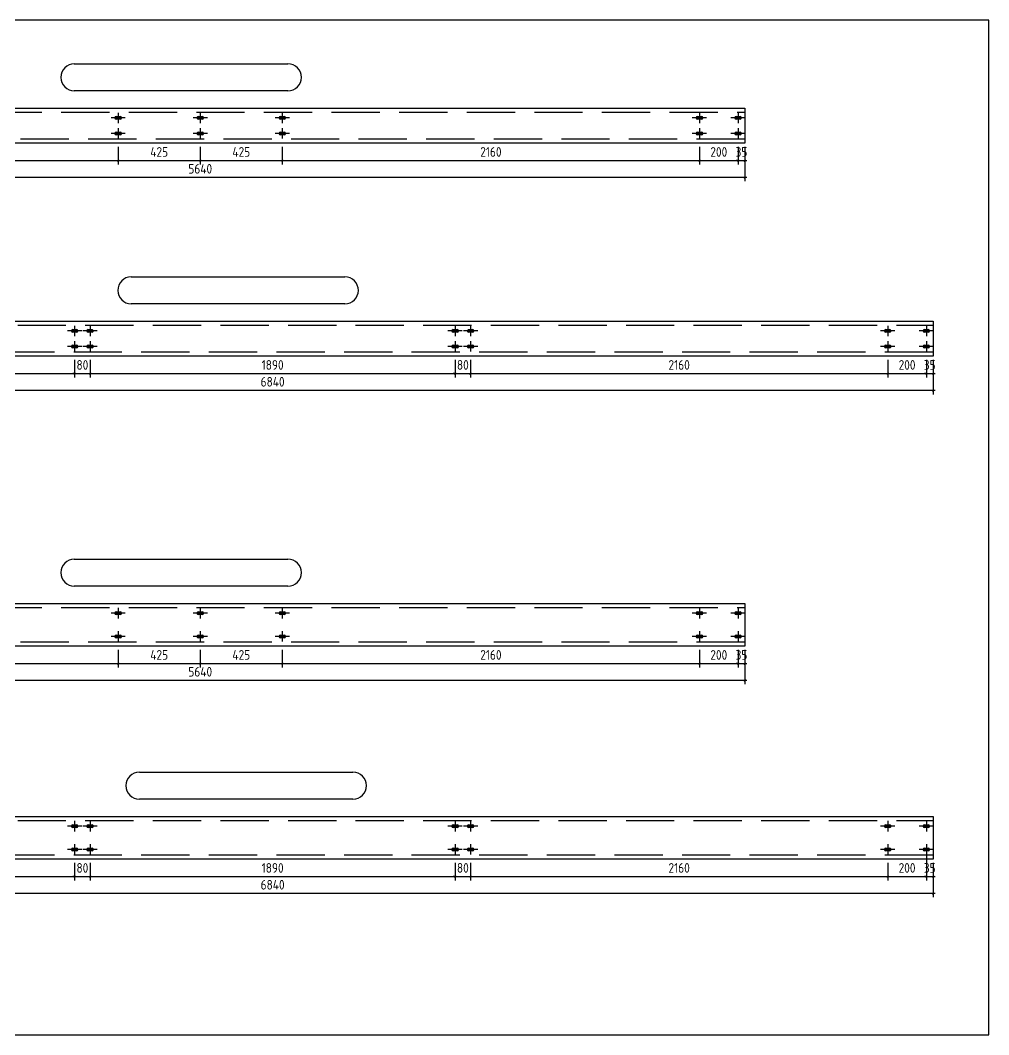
# Model space of a CAD drawing. Extents: x 102162 to 621267, y -39398 to 328893.
# Drawn here: x 430634 to 435648, y 91350 to 96600 of the extents above; entities that cross this region are included whole.
import ezdxf

# ---------------------------------------------------------------- set-up
doc = ezdxf.new("R2010")
doc.units = 0
doc.header["$LTSCALE"] = 1000
doc.header["$MEASUREMENT"] = 0
doc.linetypes.add('DASH', pattern=[0.35, 0.25, -0.1])
doc.styles.get("Standard").update_dxf_attribs({"font": 'gbenor.shx', "bigfont": 'gbcbig.shx'})
doc.dimstyles.get("Standard").update_dxf_attribs({"dimscale": 100, "dimtxt": 3.5, "dimasz": 1, "dimexe": 2.5, "dimexo": 3, "dimgap": 1.5, "dimtad": 1, "dimdec": 0, "dimzin": 0, "dimdsep": 46, "dimtxsty": 'Standard', "dimblk": 'ARCHTICK', "dimcen": 0.09, "dimadec": 0, "dimazin": 0, "dimtfac": 1, "dimtdec": 0, "dimtix": 1, "dimtmove": 2, "dimatfit": 3, "dimfxl": 1, "dimtolj": 1, "dimtzin": 0, "dimarcsym": 0})

# ---------------------------------------------------------------- blocks, each defined once
blk = doc.blocks.new('_ArchTick')
at = {"color": 0, "linetype": 'ByBlock', "const_width": 0.4}
blk.add_lwpolyline([(-0.5, -0.5), (0.5, 0.5)], dxfattribs=at)
blk = doc.blocks.new('*D9317')
at = {"color": 0, "lineweight": -2}
for p, q in [((428980.6, 95944.3), (428980.6, 95853.4)), ((431140.6, 95944.3), (431140.6, 95853.4)), ((428970.6, 95873.4), (431150.6, 95873.4))]:
    blk.add_line(p, q, dxfattribs=at)
at = {"layer": 'Defpoints', "color": 0}
for p in [(428980.6, 95964.3), (431140.6, 95964.3), (431140.6, 95873.4)]:
    blk.add_point(p, dxfattribs=at)
at = {"color": 0, "lineweight": -2, "xscale": 10, "yscale": 10, "zscale": 10, "rotation": 180}
blk.add_blockref('_ArchTick', (428980.6, 95873.4), dxfattribs=at)
at = {"color": 0, "lineweight": -2, "xscale": 10, "yscale": 10, "zscale": 10}
blk.add_blockref('_ArchTick', (431140.6, 95873.4), dxfattribs=at)
at = {"color": 0, "insert": (430060.6, 95918.4), "char_height": 50, "attachment_point": 5}
blk.add_mtext('\\A1;2160', dxfattribs=at)
blk = doc.blocks.new('*D9450')
at = {"color": 0, "lineweight": -2}
for p, q in [((434350.6, 95944.3), (434350.6, 95853.4)), ((434385.6, 95944.3), (434385.6, 95853.4)), ((434350.6, 95873.4), (434340.6, 95873.4)), ((434350.6, 95873.4), (434385.6, 95873.4)), ((434385.6, 95873.4), (434395.6, 95873.4))]:
    blk.add_line(p, q, dxfattribs=at)
at = {"layer": 'Defpoints', "color": 0}
for p in [(434350.6, 95964.3), (434385.6, 95964.3), (434385.6, 95873.4)]:
    blk.add_point(p, dxfattribs=at)
at = {"color": 0, "lineweight": -2, "xscale": 10, "yscale": 10, "zscale": 10}
blk.add_blockref('_ArchTick', (434350.6, 95873.4), dxfattribs=at)
at = {"color": 0, "lineweight": -2, "xscale": 10, "yscale": 10, "zscale": 10, "rotation": 180}
blk.add_blockref('_ArchTick', (434385.6, 95873.4), dxfattribs=at)
at = {"color": 0, "insert": (434368.1, 95918.4), "char_height": 50, "attachment_point": 5}
blk.add_mtext('\\A1;35', dxfattribs=at)
blk = doc.blocks.new('*D9452')
at = {"color": 0, "lineweight": -2}
for p, q in [((428745.6, 95944.3), (428745.6, 95766.3)), ((434385.6, 95944.3), (434385.6, 95766.3)), ((434395.6, 95786.3), (428735.6, 95786.3))]:
    blk.add_line(p, q, dxfattribs=at)
at = {"layer": 'Defpoints', "color": 0}
for p in [(428745.6, 95964.3), (434385.6, 95964.3), (428745.6, 95786.3)]:
    blk.add_point(p, dxfattribs=at)
at = {"color": 0, "lineweight": -2, "xscale": 10, "yscale": 10, "zscale": 10, "rotation": 180}
blk.add_blockref('_ArchTick', (428745.6, 95786.3), dxfattribs=at)
at = {"color": 0, "lineweight": -2, "xscale": 10, "yscale": 10, "zscale": 10}
blk.add_blockref('_ArchTick', (434385.6, 95786.3), dxfattribs=at)
at = {"color": 0, "insert": (431565.6, 95831.3), "char_height": 50, "attachment_point": 5}
blk.add_mtext('\\A1;5640', dxfattribs=at)
blk = doc.blocks.new('*D9455')
at = {"color": 0, "lineweight": -2}
for p, q in [((435325.4, 94841.9), (435325.4, 94751)), ((435360.4, 94841.9), (435360.4, 94751)), ((435325.4, 94771), (435315.4, 94771)), ((435325.4, 94771), (435360.4, 94771)), ((435360.4, 94771), (435370.4, 94771))]:
    blk.add_line(p, q, dxfattribs=at)
at = {"layer": 'Defpoints', "color": 0}
for p in [(435325.4, 94861.9), (435360.4, 94861.9), (435360.4, 94771)]:
    blk.add_point(p, dxfattribs=at)
at = {"color": 0, "lineweight": -2, "xscale": 10, "yscale": 10, "zscale": 10}
blk.add_blockref('_ArchTick', (435325.4, 94771), dxfattribs=at)
at = {"color": 0, "lineweight": -2, "xscale": 10, "yscale": 10, "zscale": 10, "rotation": 180}
blk.add_blockref('_ArchTick', (435360.4, 94771), dxfattribs=at)
at = {"color": 0, "insert": (435342.9, 94816), "char_height": 50, "attachment_point": 5}
blk.add_mtext('\\A1;35', dxfattribs=at)
blk = doc.blocks.new('*D9457')
at = {"color": 0, "lineweight": -2}
for p, q in [((428520.4, 94841.9), (428520.4, 94663.9)), ((435360.4, 94841.9), (435360.4, 94663.9)), ((435370.4, 94683.9), (428510.4, 94683.9))]:
    blk.add_line(p, q, dxfattribs=at)
at = {"layer": 'Defpoints', "color": 0}
for p in [(428520.4, 94861.9), (435360.4, 94861.9), (428520.4, 94683.9)]:
    blk.add_point(p, dxfattribs=at)
at = {"color": 0, "lineweight": -2, "xscale": 10, "yscale": 10, "zscale": 10, "rotation": 180}
blk.add_blockref('_ArchTick', (428520.4, 94683.9), dxfattribs=at)
at = {"color": 0, "lineweight": -2, "xscale": 10, "yscale": 10, "zscale": 10}
blk.add_blockref('_ArchTick', (435360.4, 94683.9), dxfattribs=at)
at = {"color": 0, "insert": (431940.4, 94728.9), "char_height": 50, "attachment_point": 5}
blk.add_mtext('\\A1;6840', dxfattribs=at)
blk = doc.blocks.new('*D9460')
at = {"color": 0, "lineweight": -2}
for p, q in [((434350.6, 93341.2), (434350.6, 93250.3)), ((434385.6, 93341.2), (434385.6, 93250.3)), ((434350.6, 93270.3), (434340.6, 93270.3)), ((434350.6, 93270.3), (434385.6, 93270.3)), ((434385.6, 93270.3), (434395.6, 93270.3))]:
    blk.add_line(p, q, dxfattribs=at)
at = {"layer": 'Defpoints', "color": 0}
for p in [(434350.6, 93361.2), (434385.6, 93361.2), (434385.6, 93270.3)]:
    blk.add_point(p, dxfattribs=at)
at = {"color": 0, "lineweight": -2, "xscale": 10, "yscale": 10, "zscale": 10}
blk.add_blockref('_ArchTick', (434350.6, 93270.3), dxfattribs=at)
at = {"color": 0, "lineweight": -2, "xscale": 10, "yscale": 10, "zscale": 10, "rotation": 180}
blk.add_blockref('_ArchTick', (434385.6, 93270.3), dxfattribs=at)
at = {"color": 0, "insert": (434368.1, 93315.3), "char_height": 50, "attachment_point": 5}
blk.add_mtext('\\A1;35', dxfattribs=at)
blk = doc.blocks.new('*D9462')
at = {"color": 0, "lineweight": -2}
for p, q in [((428745.6, 93341.2), (428745.6, 93163.2)), ((434385.6, 93341.2), (434385.6, 93163.2)), ((434395.6, 93183.2), (428735.6, 93183.2))]:
    blk.add_line(p, q, dxfattribs=at)
at = {"layer": 'Defpoints', "color": 0}
for p in [(428745.6, 93361.2), (434385.6, 93361.2), (428745.6, 93183.2)]:
    blk.add_point(p, dxfattribs=at)
at = {"color": 0, "lineweight": -2, "xscale": 10, "yscale": 10, "zscale": 10, "rotation": 180}
blk.add_blockref('_ArchTick', (428745.6, 93183.2), dxfattribs=at)
at = {"color": 0, "lineweight": -2, "xscale": 10, "yscale": 10, "zscale": 10}
blk.add_blockref('_ArchTick', (434385.6, 93183.2), dxfattribs=at)
at = {"color": 0, "insert": (431565.6, 93228.2), "char_height": 50, "attachment_point": 5}
blk.add_mtext('\\A1;5640', dxfattribs=at)
blk = doc.blocks.new('*D9465')
at = {"color": 0, "lineweight": -2}
for p, q in [((435325.4, 92278.8), (435325.4, 92147.9)), ((435360.4, 92238.8), (435360.4, 92147.9)), ((435325.4, 92167.9), (435315.4, 92167.9)), ((435325.4, 92167.9), (435360.4, 92167.9)), ((435360.4, 92167.9), (435370.4, 92167.9))]:
    blk.add_line(p, q, dxfattribs=at)
at = {"layer": 'Defpoints', "color": 0}
for p in [(435325.4, 92298.8), (435360.4, 92258.8), (435360.4, 92167.9)]:
    blk.add_point(p, dxfattribs=at)
at = {"color": 0, "lineweight": -2, "xscale": 10, "yscale": 10, "zscale": 10}
blk.add_blockref('_ArchTick', (435325.4, 92167.9), dxfattribs=at)
at = {"color": 0, "lineweight": -2, "xscale": 10, "yscale": 10, "zscale": 10, "rotation": 180}
blk.add_blockref('_ArchTick', (435360.4, 92167.9), dxfattribs=at)
at = {"color": 0, "insert": (435342.9, 92212.9), "char_height": 50, "attachment_point": 5}
blk.add_mtext('\\A1;35', dxfattribs=at)
blk = doc.blocks.new('*D9467')
at = {"color": 0, "lineweight": -2}
for p, q in [((428520.4, 92238.8), (428520.4, 92060.8)), ((435360.4, 92238.8), (435360.4, 92060.8)), ((435370.4, 92080.8), (428510.4, 92080.8))]:
    blk.add_line(p, q, dxfattribs=at)
at = {"layer": 'Defpoints', "color": 0}
for p in [(428520.4, 92258.8), (435360.4, 92258.8), (428520.4, 92080.8)]:
    blk.add_point(p, dxfattribs=at)
at = {"color": 0, "lineweight": -2, "xscale": 10, "yscale": 10, "zscale": 10, "rotation": 180}
blk.add_blockref('_ArchTick', (428520.4, 92080.8), dxfattribs=at)
at = {"color": 0, "lineweight": -2, "xscale": 10, "yscale": 10, "zscale": 10}
blk.add_blockref('_ArchTick', (435360.4, 92080.8), dxfattribs=at)
at = {"color": 0, "insert": (431940.4, 92125.8), "char_height": 50, "attachment_point": 5}
blk.add_mtext('\\A1;6840', dxfattribs=at)
blk = doc.blocks.new('*D9283')
at = {"color": 0, "lineweight": -2}
for p, q in [((431140.6, 95944.3), (431140.6, 95853.4)), ((431565.6, 95944.3), (431565.6, 95853.4)), ((431130.6, 95873.4), (431575.6, 95873.4))]:
    blk.add_line(p, q, dxfattribs=at)
at = {"layer": 'Defpoints', "color": 0}
for p in [(431140.6, 95964.3), (431565.6, 95964.3), (431565.6, 95873.4)]:
    blk.add_point(p, dxfattribs=at)
at = {"color": 0, "lineweight": -2, "xscale": 10, "yscale": 10, "zscale": 10, "rotation": 180}
blk.add_blockref('_ArchTick', (431140.6, 95873.4), dxfattribs=at)
at = {"color": 0, "lineweight": -2, "xscale": 10, "yscale": 10, "zscale": 10}
blk.add_blockref('_ArchTick', (431565.6, 95873.4), dxfattribs=at)
at = {"color": 0, "insert": (431353.1, 95918.4), "char_height": 50, "attachment_point": 5}
blk.add_mtext('\\A1;425', dxfattribs=at)
blk = doc.blocks.new('*D9284')
at = {"color": 0, "lineweight": -2}
for p, q in [((431565.6, 95944.3), (431565.6, 95853.4)), ((431990.6, 95944.3), (431990.6, 95853.4)), ((431555.6, 95873.4), (432000.6, 95873.4))]:
    blk.add_line(p, q, dxfattribs=at)
at = {"layer": 'Defpoints', "color": 0}
for p in [(431565.6, 95964.3), (431990.6, 95964.3), (431990.6, 95873.4)]:
    blk.add_point(p, dxfattribs=at)
at = {"color": 0, "lineweight": -2, "xscale": 10, "yscale": 10, "zscale": 10, "rotation": 180}
blk.add_blockref('_ArchTick', (431565.6, 95873.4), dxfattribs=at)
at = {"color": 0, "lineweight": -2, "xscale": 10, "yscale": 10, "zscale": 10}
blk.add_blockref('_ArchTick', (431990.6, 95873.4), dxfattribs=at)
at = {"color": 0, "insert": (431778.1, 95918.4), "char_height": 50, "attachment_point": 5}
blk.add_mtext('\\A1;425', dxfattribs=at)
blk = doc.blocks.new('*D9285')
at = {"color": 0, "lineweight": -2}
for p, q in [((431990.6, 95944.3), (431990.6, 95853.4)), ((434150.6, 95944.3), (434150.6, 95853.4)), ((431980.6, 95873.4), (434160.6, 95873.4))]:
    blk.add_line(p, q, dxfattribs=at)
at = {"layer": 'Defpoints', "color": 0}
for p in [(431990.6, 95964.3), (434150.6, 95964.3), (434150.6, 95873.4)]:
    blk.add_point(p, dxfattribs=at)
at = {"color": 0, "lineweight": -2, "xscale": 10, "yscale": 10, "zscale": 10, "rotation": 180}
blk.add_blockref('_ArchTick', (431990.6, 95873.4), dxfattribs=at)
at = {"color": 0, "lineweight": -2, "xscale": 10, "yscale": 10, "zscale": 10}
blk.add_blockref('_ArchTick', (434150.6, 95873.4), dxfattribs=at)
at = {"color": 0, "insert": (433070.6, 95918.4), "char_height": 50, "attachment_point": 5}
blk.add_mtext('\\A1;2160', dxfattribs=at)
blk = doc.blocks.new('*D9286')
at = {"color": 0, "lineweight": -2}
for p, q in [((434150.6, 95944.3), (434150.6, 95853.4)), ((434350.6, 95944.3), (434350.6, 95853.4)), ((434140.6, 95873.4), (434360.6, 95873.4))]:
    blk.add_line(p, q, dxfattribs=at)
at = {"layer": 'Defpoints', "color": 0}
for p in [(434150.6, 95964.3), (434350.6, 95964.3), (434350.6, 95873.4)]:
    blk.add_point(p, dxfattribs=at)
at = {"color": 0, "lineweight": -2, "xscale": 10, "yscale": 10, "zscale": 10, "rotation": 180}
blk.add_blockref('_ArchTick', (434150.6, 95873.4), dxfattribs=at)
at = {"color": 0, "lineweight": -2, "xscale": 10, "yscale": 10, "zscale": 10}
blk.add_blockref('_ArchTick', (434350.6, 95873.4), dxfattribs=at)
at = {"color": 0, "insert": (434250.6, 95918.4), "char_height": 50, "attachment_point": 5}
blk.add_mtext('\\A1;200', dxfattribs=at)
blk = doc.blocks.new('*D9287')
at = {"color": 0, "lineweight": -2}
for p, q in [((428755.4, 94841.9), (428755.4, 94751)), ((430915.4, 94841.9), (430915.4, 94751)), ((428745.4, 94771), (430925.4, 94771))]:
    blk.add_line(p, q, dxfattribs=at)
at = {"layer": 'Defpoints', "color": 0}
for p in [(428755.4, 94861.9), (430915.4, 94861.9), (430915.4, 94771)]:
    blk.add_point(p, dxfattribs=at)
at = {"color": 0, "lineweight": -2, "xscale": 10, "yscale": 10, "zscale": 10, "rotation": 180}
blk.add_blockref('_ArchTick', (428755.4, 94771), dxfattribs=at)
at = {"color": 0, "lineweight": -2, "xscale": 10, "yscale": 10, "zscale": 10}
blk.add_blockref('_ArchTick', (430915.4, 94771), dxfattribs=at)
at = {"color": 0, "insert": (429835.4, 94816), "char_height": 50, "attachment_point": 5}
blk.add_mtext('\\A1;2160', dxfattribs=at)
blk = doc.blocks.new('*D9288')
at = {"color": 0, "lineweight": -2}
for p, q in [((430915.4, 94841.9), (430915.4, 94751)), ((430995.4, 94841.9), (430995.4, 94751)), ((430915.4, 94771), (430905.4, 94771)), ((430915.4, 94771), (430995.4, 94771)), ((430995.4, 94771), (431005.4, 94771))]:
    blk.add_line(p, q, dxfattribs=at)
at = {"layer": 'Defpoints', "color": 0}
for p in [(430915.4, 94861.9), (430995.4, 94861.9), (430995.4, 94771)]:
    blk.add_point(p, dxfattribs=at)
at = {"color": 0, "lineweight": -2, "xscale": 10, "yscale": 10, "zscale": 10}
blk.add_blockref('_ArchTick', (430915.4, 94771), dxfattribs=at)
at = {"color": 0, "lineweight": -2, "xscale": 10, "yscale": 10, "zscale": 10, "rotation": 180}
blk.add_blockref('_ArchTick', (430995.4, 94771), dxfattribs=at)
at = {"color": 0, "insert": (430955.4, 94816), "char_height": 50, "attachment_point": 5}
blk.add_mtext('\\A1;80', dxfattribs=at)
blk = doc.blocks.new('*D9289')
at = {"color": 0, "lineweight": -2}
for p, q in [((430995.4, 94841.9), (430995.4, 94751)), ((432885.4, 94841.9), (432885.4, 94751)), ((430985.4, 94771), (432895.4, 94771))]:
    blk.add_line(p, q, dxfattribs=at)
at = {"layer": 'Defpoints', "color": 0}
for p in [(430995.4, 94861.9), (432885.4, 94861.9), (432885.4, 94771)]:
    blk.add_point(p, dxfattribs=at)
at = {"color": 0, "lineweight": -2, "xscale": 10, "yscale": 10, "zscale": 10, "rotation": 180}
blk.add_blockref('_ArchTick', (430995.4, 94771), dxfattribs=at)
at = {"color": 0, "lineweight": -2, "xscale": 10, "yscale": 10, "zscale": 10}
blk.add_blockref('_ArchTick', (432885.4, 94771), dxfattribs=at)
at = {"color": 0, "insert": (431940.4, 94816), "char_height": 50, "attachment_point": 5}
blk.add_mtext('\\A1;1890', dxfattribs=at)
blk = doc.blocks.new('*D9290')
at = {"color": 0, "lineweight": -2}
for p, q in [((432885.4, 94841.9), (432885.4, 94751)), ((432965.4, 94841.9), (432965.4, 94751)), ((432885.4, 94771), (432875.4, 94771)), ((432885.4, 94771), (432965.4, 94771)), ((432965.4, 94771), (432975.4, 94771))]:
    blk.add_line(p, q, dxfattribs=at)
at = {"layer": 'Defpoints', "color": 0}
for p in [(432885.4, 94861.9), (432965.4, 94861.9), (432965.4, 94771)]:
    blk.add_point(p, dxfattribs=at)
at = {"color": 0, "lineweight": -2, "xscale": 10, "yscale": 10, "zscale": 10}
blk.add_blockref('_ArchTick', (432885.4, 94771), dxfattribs=at)
at = {"color": 0, "lineweight": -2, "xscale": 10, "yscale": 10, "zscale": 10, "rotation": 180}
blk.add_blockref('_ArchTick', (432965.4, 94771), dxfattribs=at)
at = {"color": 0, "insert": (432925.4, 94816), "char_height": 50, "attachment_point": 5}
blk.add_mtext('\\A1;80', dxfattribs=at)
blk = doc.blocks.new('*D9291')
at = {"color": 0, "lineweight": -2}
for p, q in [((432965.4, 94841.9), (432965.4, 94751)), ((435125.4, 94841.9), (435125.4, 94751)), ((432955.4, 94771), (435135.4, 94771))]:
    blk.add_line(p, q, dxfattribs=at)
at = {"layer": 'Defpoints', "color": 0}
for p in [(432965.4, 94861.9), (435125.4, 94861.9), (435125.4, 94771)]:
    blk.add_point(p, dxfattribs=at)
at = {"color": 0, "lineweight": -2, "xscale": 10, "yscale": 10, "zscale": 10, "rotation": 180}
blk.add_blockref('_ArchTick', (432965.4, 94771), dxfattribs=at)
at = {"color": 0, "lineweight": -2, "xscale": 10, "yscale": 10, "zscale": 10}
blk.add_blockref('_ArchTick', (435125.4, 94771), dxfattribs=at)
at = {"color": 0, "insert": (434045.4, 94816), "char_height": 50, "attachment_point": 5}
blk.add_mtext('\\A1;2160', dxfattribs=at)
blk = doc.blocks.new('*D9292')
at = {"color": 0, "lineweight": -2}
for p, q in [((435125.4, 94841.9), (435125.4, 94751)), ((435325.4, 94841.9), (435325.4, 94751)), ((435115.4, 94771), (435335.4, 94771))]:
    blk.add_line(p, q, dxfattribs=at)
at = {"layer": 'Defpoints', "color": 0}
for p in [(435125.4, 94861.9), (435325.4, 94861.9), (435325.4, 94771)]:
    blk.add_point(p, dxfattribs=at)
at = {"color": 0, "lineweight": -2, "xscale": 10, "yscale": 10, "zscale": 10, "rotation": 180}
blk.add_blockref('_ArchTick', (435125.4, 94771), dxfattribs=at)
at = {"color": 0, "lineweight": -2, "xscale": 10, "yscale": 10, "zscale": 10}
blk.add_blockref('_ArchTick', (435325.4, 94771), dxfattribs=at)
at = {"color": 0, "insert": (435225.4, 94816), "char_height": 50, "attachment_point": 5}
blk.add_mtext('\\A1;200', dxfattribs=at)
blk = doc.blocks.new('*D9293')
at = {"color": 0, "lineweight": -2}
for p, q in [((428980.6, 93341.2), (428980.6, 93250.3)), ((431140.6, 93341.2), (431140.6, 93250.3)), ((428970.6, 93270.3), (431150.6, 93270.3))]:
    blk.add_line(p, q, dxfattribs=at)
at = {"layer": 'Defpoints', "color": 0}
for p in [(428980.6, 93361.2), (431140.6, 93361.2), (431140.6, 93270.3)]:
    blk.add_point(p, dxfattribs=at)
at = {"color": 0, "lineweight": -2, "xscale": 10, "yscale": 10, "zscale": 10, "rotation": 180}
blk.add_blockref('_ArchTick', (428980.6, 93270.3), dxfattribs=at)
at = {"color": 0, "lineweight": -2, "xscale": 10, "yscale": 10, "zscale": 10}
blk.add_blockref('_ArchTick', (431140.6, 93270.3), dxfattribs=at)
at = {"color": 0, "insert": (430060.6, 93315.3), "char_height": 50, "attachment_point": 5}
blk.add_mtext('\\A1;2160', dxfattribs=at)
blk = doc.blocks.new('*D9294')
at = {"color": 0, "lineweight": -2}
for p, q in [((431140.6, 93341.2), (431140.6, 93250.3)), ((431565.6, 93341.2), (431565.6, 93250.3)), ((431130.6, 93270.3), (431575.6, 93270.3))]:
    blk.add_line(p, q, dxfattribs=at)
at = {"layer": 'Defpoints', "color": 0}
for p in [(431140.6, 93361.2), (431565.6, 93361.2), (431565.6, 93270.3)]:
    blk.add_point(p, dxfattribs=at)
at = {"color": 0, "lineweight": -2, "xscale": 10, "yscale": 10, "zscale": 10, "rotation": 180}
blk.add_blockref('_ArchTick', (431140.6, 93270.3), dxfattribs=at)
at = {"color": 0, "lineweight": -2, "xscale": 10, "yscale": 10, "zscale": 10}
blk.add_blockref('_ArchTick', (431565.6, 93270.3), dxfattribs=at)
at = {"color": 0, "insert": (431353.1, 93315.3), "char_height": 50, "attachment_point": 5}
blk.add_mtext('\\A1;425', dxfattribs=at)
blk = doc.blocks.new('*D9295')
at = {"color": 0, "lineweight": -2}
for p, q in [((431565.6, 93341.2), (431565.6, 93250.3)), ((431990.6, 93341.2), (431990.6, 93250.3)), ((431555.6, 93270.3), (432000.6, 93270.3))]:
    blk.add_line(p, q, dxfattribs=at)
at = {"layer": 'Defpoints', "color": 0}
for p in [(431565.6, 93361.2), (431990.6, 93361.2), (431990.6, 93270.3)]:
    blk.add_point(p, dxfattribs=at)
at = {"color": 0, "lineweight": -2, "xscale": 10, "yscale": 10, "zscale": 10, "rotation": 180}
blk.add_blockref('_ArchTick', (431565.6, 93270.3), dxfattribs=at)
at = {"color": 0, "lineweight": -2, "xscale": 10, "yscale": 10, "zscale": 10}
blk.add_blockref('_ArchTick', (431990.6, 93270.3), dxfattribs=at)
at = {"color": 0, "insert": (431778.1, 93315.3), "char_height": 50, "attachment_point": 5}
blk.add_mtext('\\A1;425', dxfattribs=at)
blk = doc.blocks.new('*D9296')
at = {"color": 0, "lineweight": -2}
for p, q in [((431990.6, 93341.2), (431990.6, 93250.3)), ((434150.6, 93341.2), (434150.6, 93250.3)), ((431980.6, 93270.3), (434160.6, 93270.3))]:
    blk.add_line(p, q, dxfattribs=at)
at = {"layer": 'Defpoints', "color": 0}
for p in [(431990.6, 93361.2), (434150.6, 93361.2), (434150.6, 93270.3)]:
    blk.add_point(p, dxfattribs=at)
at = {"color": 0, "lineweight": -2, "xscale": 10, "yscale": 10, "zscale": 10, "rotation": 180}
blk.add_blockref('_ArchTick', (431990.6, 93270.3), dxfattribs=at)
at = {"color": 0, "lineweight": -2, "xscale": 10, "yscale": 10, "zscale": 10}
blk.add_blockref('_ArchTick', (434150.6, 93270.3), dxfattribs=at)
at = {"color": 0, "insert": (433070.6, 93315.3), "char_height": 50, "attachment_point": 5}
blk.add_mtext('\\A1;2160', dxfattribs=at)
blk = doc.blocks.new('*D9297')
at = {"color": 0, "lineweight": -2}
for p, q in [((434150.6, 93341.2), (434150.6, 93250.3)), ((434350.6, 93341.2), (434350.6, 93250.3)), ((434140.6, 93270.3), (434360.6, 93270.3))]:
    blk.add_line(p, q, dxfattribs=at)
at = {"layer": 'Defpoints', "color": 0}
for p in [(434150.6, 93361.2), (434350.6, 93361.2), (434350.6, 93270.3)]:
    blk.add_point(p, dxfattribs=at)
at = {"color": 0, "lineweight": -2, "xscale": 10, "yscale": 10, "zscale": 10, "rotation": 180}
blk.add_blockref('_ArchTick', (434150.6, 93270.3), dxfattribs=at)
at = {"color": 0, "lineweight": -2, "xscale": 10, "yscale": 10, "zscale": 10}
blk.add_blockref('_ArchTick', (434350.6, 93270.3), dxfattribs=at)
at = {"color": 0, "insert": (434250.6, 93315.3), "char_height": 50, "attachment_point": 5}
blk.add_mtext('\\A1;200', dxfattribs=at)
blk = doc.blocks.new('*D9298')
at = {"color": 0, "lineweight": -2}
for p, q in [((428755.4, 92238.8), (428755.4, 92147.9)), ((430915.4, 92238.8), (430915.4, 92147.9)), ((428745.4, 92167.9), (430925.4, 92167.9))]:
    blk.add_line(p, q, dxfattribs=at)
at = {"layer": 'Defpoints', "color": 0}
for p in [(428755.4, 92258.8), (430915.4, 92258.8), (430915.4, 92167.9)]:
    blk.add_point(p, dxfattribs=at)
at = {"color": 0, "lineweight": -2, "xscale": 10, "yscale": 10, "zscale": 10, "rotation": 180}
blk.add_blockref('_ArchTick', (428755.4, 92167.9), dxfattribs=at)
at = {"color": 0, "lineweight": -2, "xscale": 10, "yscale": 10, "zscale": 10}
blk.add_blockref('_ArchTick', (430915.4, 92167.9), dxfattribs=at)
at = {"color": 0, "insert": (429835.4, 92212.9), "char_height": 50, "attachment_point": 5}
blk.add_mtext('\\A1;2160', dxfattribs=at)
blk = doc.blocks.new('*D9299')
at = {"color": 0, "lineweight": -2}
for p, q in [((430915.4, 92238.8), (430915.4, 92147.9)), ((430995.4, 92238.8), (430995.4, 92147.9)), ((430915.4, 92167.9), (430905.4, 92167.9)), ((430915.4, 92167.9), (430995.4, 92167.9)), ((430995.4, 92167.9), (431005.4, 92167.9))]:
    blk.add_line(p, q, dxfattribs=at)
at = {"layer": 'Defpoints', "color": 0}
for p in [(430915.4, 92258.8), (430995.4, 92258.8), (430995.4, 92167.9)]:
    blk.add_point(p, dxfattribs=at)
at = {"color": 0, "lineweight": -2, "xscale": 10, "yscale": 10, "zscale": 10}
blk.add_blockref('_ArchTick', (430915.4, 92167.9), dxfattribs=at)
at = {"color": 0, "lineweight": -2, "xscale": 10, "yscale": 10, "zscale": 10, "rotation": 180}
blk.add_blockref('_ArchTick', (430995.4, 92167.9), dxfattribs=at)
at = {"color": 0, "insert": (430955.4, 92212.9), "char_height": 50, "attachment_point": 5}
blk.add_mtext('\\A1;80', dxfattribs=at)
blk = doc.blocks.new('*D9300')
at = {"color": 0, "lineweight": -2}
for p, q in [((430995.4, 92238.8), (430995.4, 92147.9)), ((432885.4, 92238.8), (432885.4, 92147.9)), ((430985.4, 92167.9), (432895.4, 92167.9))]:
    blk.add_line(p, q, dxfattribs=at)
at = {"layer": 'Defpoints', "color": 0}
for p in [(430995.4, 92258.8), (432885.4, 92258.8), (432885.4, 92167.9)]:
    blk.add_point(p, dxfattribs=at)
at = {"color": 0, "lineweight": -2, "xscale": 10, "yscale": 10, "zscale": 10, "rotation": 180}
blk.add_blockref('_ArchTick', (430995.4, 92167.9), dxfattribs=at)
at = {"color": 0, "lineweight": -2, "xscale": 10, "yscale": 10, "zscale": 10}
blk.add_blockref('_ArchTick', (432885.4, 92167.9), dxfattribs=at)
at = {"color": 0, "insert": (431940.4, 92212.9), "char_height": 50, "attachment_point": 5}
blk.add_mtext('\\A1;1890', dxfattribs=at)
blk = doc.blocks.new('*D9301')
at = {"color": 0, "lineweight": -2}
for p, q in [((432885.4, 92238.8), (432885.4, 92147.9)), ((432965.4, 92238.8), (432965.4, 92147.9)), ((432885.4, 92167.9), (432875.4, 92167.9)), ((432885.4, 92167.9), (432965.4, 92167.9)), ((432965.4, 92167.9), (432975.4, 92167.9))]:
    blk.add_line(p, q, dxfattribs=at)
at = {"layer": 'Defpoints', "color": 0}
for p in [(432885.4, 92258.8), (432965.4, 92258.8), (432965.4, 92167.9)]:
    blk.add_point(p, dxfattribs=at)
at = {"color": 0, "lineweight": -2, "xscale": 10, "yscale": 10, "zscale": 10}
blk.add_blockref('_ArchTick', (432885.4, 92167.9), dxfattribs=at)
at = {"color": 0, "lineweight": -2, "xscale": 10, "yscale": 10, "zscale": 10, "rotation": 180}
blk.add_blockref('_ArchTick', (432965.4, 92167.9), dxfattribs=at)
at = {"color": 0, "insert": (432925.4, 92212.9), "char_height": 50, "attachment_point": 5}
blk.add_mtext('\\A1;80', dxfattribs=at)
blk = doc.blocks.new('*D9302')
at = {"color": 0, "lineweight": -2}
for p, q in [((432965.4, 92238.8), (432965.4, 92147.9)), ((435125.4, 92238.8), (435125.4, 92147.9)), ((432955.4, 92167.9), (435135.4, 92167.9))]:
    blk.add_line(p, q, dxfattribs=at)
at = {"layer": 'Defpoints', "color": 0}
for p in [(432965.4, 92258.8), (435125.4, 92258.8), (435125.4, 92167.9)]:
    blk.add_point(p, dxfattribs=at)
at = {"color": 0, "lineweight": -2, "xscale": 10, "yscale": 10, "zscale": 10, "rotation": 180}
blk.add_blockref('_ArchTick', (432965.4, 92167.9), dxfattribs=at)
at = {"color": 0, "lineweight": -2, "xscale": 10, "yscale": 10, "zscale": 10}
blk.add_blockref('_ArchTick', (435125.4, 92167.9), dxfattribs=at)
at = {"color": 0, "insert": (434045.4, 92212.9), "char_height": 50, "attachment_point": 5}
blk.add_mtext('\\A1;2160', dxfattribs=at)
blk = doc.blocks.new('*D9303')
at = {"color": 0, "lineweight": -2}
for p, q in [((435125.4, 92238.8), (435125.4, 92147.9)), ((435325.4, 92238.8), (435325.4, 92147.9)), ((435115.4, 92167.9), (435335.4, 92167.9))]:
    blk.add_line(p, q, dxfattribs=at)
at = {"layer": 'Defpoints', "color": 0}
for p in [(435125.4, 92258.8), (435325.4, 92258.8), (435325.4, 92167.9)]:
    blk.add_point(p, dxfattribs=at)
at = {"color": 0, "lineweight": -2, "xscale": 10, "yscale": 10, "zscale": 10, "rotation": 180}
blk.add_blockref('_ArchTick', (435125.4, 92167.9), dxfattribs=at)
at = {"color": 0, "lineweight": -2, "xscale": 10, "yscale": 10, "zscale": 10}
blk.add_blockref('_ArchTick', (435325.4, 92167.9), dxfattribs=at)
at = {"color": 0, "insert": (435225.4, 92212.9), "char_height": 50, "attachment_point": 5}
blk.add_mtext('\\A1;200', dxfattribs=at)

msp = doc.modelspace()

# ---------------------------------------------------------------- linework, layer by layer
for p, q in [((430913.5, 96374.2), (432019.5, 96374.2)), ((432019.5, 96234.2), (430913.5, 96234.2)), ((428745.6, 96144.3), (434385.6, 96144.3)), ((434385.6, 96144.3), (434385.6, 95964.3)), ((431177.6, 96094.3), (431103.6, 96094.3)), ((431130.6, 96101.3), (431150.6, 96101.3)), ((431140.6, 96094.3), (431130.6, 96094.3)), ((431150.6, 96087.3), (431130.6, 96087.3)), ((431140.6, 96121.3), (431140.6, 96067.3)), ((431602.6, 96094.3), (431528.6, 96094.3)), ((431555.6, 96101.3), (431575.6, 96101.3)), ((431565.6, 96094.3), (431555.6, 96094.3)), ((431575.6, 96087.3), (431555.6, 96087.3)), ((431565.6, 96121.3), (431565.6, 96067.3)), ((432027.6, 96094.3), (431953.6, 96094.3)), ((431980.6, 96101.3), (432000.6, 96101.3)), ((431990.6, 96094.3), (431980.6, 96094.3)), ((432000.6, 96087.3), (431980.6, 96087.3)), ((431990.6, 96121.3), (431990.6, 96067.3)), ((434187.6, 96094.3), (434113.6, 96094.3)), ((434140.6, 96101.3), (434160.6, 96101.3)), ((434150.6, 96094.3), (434140.6, 96094.3)), ((434160.6, 96087.3), (434140.6, 96087.3)), ((434150.6, 96121.3), (434150.6, 96067.3)), ((434387.6, 96094.3), (434313.6, 96094.3)), ((434340.6, 96101.3), (434360.6, 96101.3)), ((434350.6, 96094.3), (434340.6, 96094.3)), ((434360.6, 96087.3), (434340.6, 96087.3)), ((434350.6, 96121.3), (434350.6, 96067.3)), ((431140.6, 96041.3), (431140.6, 95987.3)), ((431565.6, 96041.3), (431565.6, 95987.3)), ((431990.6, 96041.3), (431990.6, 95987.3)), ((434150.6, 96041.3), (434150.6, 95987.3)), ((434350.6, 96041.3), (434350.6, 95987.3)), ((431177.6, 96014.3), (431103.6, 96014.3)), ((431130.6, 96021.3), (431150.6, 96021.3)), ((431140.6, 96014.3), (431130.6, 96014.3)), ((431150.6, 96007.3), (431130.6, 96007.3)), ((431602.6, 96014.3), (431528.6, 96014.3)), ((431555.6, 96021.3), (431575.6, 96021.3)), ((431565.6, 96014.3), (431555.6, 96014.3)), ((431575.6, 96007.3), (431555.6, 96007.3)), ((432027.6, 96014.3), (431953.6, 96014.3)), ((431980.6, 96021.3), (432000.6, 96021.3)), ((431990.6, 96014.3), (431980.6, 96014.3)), ((432000.6, 96007.3), (431980.6, 96007.3)), ((434187.6, 96014.3), (434113.6, 96014.3)), ((434140.6, 96021.3), (434160.6, 96021.3)), ((434150.6, 96014.3), (434140.6, 96014.3)), ((434160.6, 96007.3), (434140.6, 96007.3)), ((434387.6, 96014.3), (434313.6, 96014.3)), ((434340.6, 96021.3), (434360.6, 96021.3)), ((434350.6, 96014.3), (434340.6, 96014.3)), ((434360.6, 96007.3), (434340.6, 96007.3)), ((434385.6, 95964.3), (428745.6, 95964.3)), ((431208.4, 95271.8), (432314.4, 95271.8)), ((432314.4, 95131.8), (431208.4, 95131.8)), ((428520.4, 95041.9), (435360.4, 95041.9)), ((435360.4, 95041.9), (435360.4, 94861.9)), ((430952.4, 94991.9), (430878.4, 94991.9)), ((430905.4, 94998.9), (430925.4, 94998.9)), ((430915.4, 94991.9), (430905.4, 94991.9)), ((430925.4, 94984.9), (430905.4, 94984.9)), ((430915.4, 95018.9), (430915.4, 94964.9)), ((431032.4, 94991.9), (430958.4, 94991.9)), ((430985.4, 94998.9), (431005.4, 94998.9)), ((430995.4, 94991.9), (430985.4, 94991.9)), ((431005.4, 94984.9), (430985.4, 94984.9)), ((430995.4, 95018.9), (430995.4, 94964.9)), ((432922.4, 94991.9), (432848.4, 94991.9)), ((432875.4, 94998.9), (432895.4, 94998.9)), ((432885.4, 94991.9), (432875.4, 94991.9)), ((432895.4, 94984.9), (432875.4, 94984.9)), ((432885.4, 95018.9), (432885.4, 94964.9)), ((433002.4, 94991.9), (432928.4, 94991.9)), ((432955.4, 94998.9), (432975.4, 94998.9)), ((432965.4, 94991.9), (432955.4, 94991.9)), ((432975.4, 94984.9), (432955.4, 94984.9)), ((432965.4, 95018.9), (432965.4, 94964.9)), ((435162.4, 94991.9), (435088.4, 94991.9)), ((435115.4, 94998.9), (435135.4, 94998.9)), ((435125.4, 94991.9), (435115.4, 94991.9)), ((435135.4, 94984.9), (435115.4, 94984.9)), ((435125.4, 95018.9), (435125.4, 94964.9)), ((435362.4, 94991.9), (435288.4, 94991.9)), ((435315.4, 94998.9), (435335.4, 94998.9)), ((435325.4, 94991.9), (435315.4, 94991.9)), ((435335.4, 94984.9), (435315.4, 94984.9)), ((435325.4, 95018.9), (435325.4, 94964.9)), ((430915.4, 94938.9), (430915.4, 94884.9)), ((430995.4, 94938.9), (430995.4, 94884.9)), ((432885.4, 94938.9), (432885.4, 94884.9)), ((432965.4, 94938.9), (432965.4, 94884.9)), ((435125.4, 94938.9), (435125.4, 94884.9)), ((435325.4, 94938.9), (435325.4, 94884.9)), ((430952.4, 94911.9), (430878.4, 94911.9)), ((430905.4, 94918.9), (430925.4, 94918.9)), ((430915.4, 94911.9), (430905.4, 94911.9)), ((430925.4, 94904.9), (430905.4, 94904.9)), ((431032.4, 94911.9), (430958.4, 94911.9)), ((430985.4, 94918.9), (431005.4, 94918.9)), ((430995.4, 94911.9), (430985.4, 94911.9)), ((431005.4, 94904.9), (430985.4, 94904.9)), ((432922.4, 94911.9), (432848.4, 94911.9)), ((432875.4, 94918.9), (432895.4, 94918.9)), ((432885.4, 94911.9), (432875.4, 94911.9)), ((432895.4, 94904.9), (432875.4, 94904.9)), ((433002.4, 94911.9), (432928.4, 94911.9)), ((432955.4, 94918.9), (432975.4, 94918.9)), ((432965.4, 94911.9), (432955.4, 94911.9)), ((432975.4, 94904.9), (432955.4, 94904.9)), ((435162.4, 94911.9), (435088.4, 94911.9)), ((435115.4, 94918.9), (435135.4, 94918.9)), ((435125.4, 94911.9), (435115.4, 94911.9)), ((435135.4, 94904.9), (435115.4, 94904.9)), ((435362.4, 94911.9), (435288.4, 94911.9)), ((435315.4, 94918.9), (435335.4, 94918.9)), ((435325.4, 94911.9), (435315.4, 94911.9)), ((435335.4, 94904.9), (435315.4, 94904.9)), ((435360.4, 94861.9), (428520.4, 94861.9)), ((430913.5, 93811.1), (432019.5, 93811.1)), ((432019.5, 93671.1), (430913.5, 93671.1)), ((428745.6, 93581.2), (434385.6, 93581.2)), ((431140.6, 93558.2), (431140.6, 93504.2)), ((431565.6, 93558.2), (431565.6, 93504.2)), ((431990.6, 93558.2), (431990.6, 93504.2)), ((434150.6, 93558.2), (434150.6, 93504.2)), ((434350.6, 93558.2), (434350.6, 93504.2)), ((434385.6, 93581.2), (434385.6, 93361.2)), ((431177.6, 93531.2), (431103.6, 93531.2)), ((431130.6, 93538.2), (431150.6, 93538.2)), ((431140.6, 93531.2), (431130.6, 93531.2)), ((431150.6, 93524.2), (431130.6, 93524.2)), ((431602.6, 93531.2), (431528.6, 93531.2)), ((431555.6, 93538.2), (431575.6, 93538.2)), ((431565.6, 93531.2), (431555.6, 93531.2)), ((431575.6, 93524.2), (431555.6, 93524.2)), ((432027.6, 93531.2), (431953.6, 93531.2)), ((431980.6, 93538.2), (432000.6, 93538.2)), ((431990.6, 93531.2), (431980.6, 93531.2)), ((432000.6, 93524.2), (431980.6, 93524.2)), ((434187.6, 93531.2), (434113.6, 93531.2)), ((434140.6, 93538.2), (434160.6, 93538.2)), ((434150.6, 93531.2), (434140.6, 93531.2)), ((434160.6, 93524.2), (434140.6, 93524.2)), ((434387.6, 93531.2), (434313.6, 93531.2)), ((434340.6, 93538.2), (434360.6, 93538.2)), ((434350.6, 93531.2), (434340.6, 93531.2)), ((434360.6, 93524.2), (434340.6, 93524.2)), ((431177.6, 93411.2), (431103.6, 93411.2)), ((431130.6, 93418.2), (431150.6, 93418.2)), ((431140.6, 93411.2), (431130.6, 93411.2)), ((431150.6, 93404.2), (431130.6, 93404.2)), ((431140.6, 93438.2), (431140.6, 93384.2)), ((431602.6, 93411.2), (431528.6, 93411.2)), ((431555.6, 93418.2), (431575.6, 93418.2)), ((431565.6, 93411.2), (431555.6, 93411.2)), ((431575.6, 93404.2), (431555.6, 93404.2)), ((431565.6, 93438.2), (431565.6, 93384.2)), ((432027.6, 93411.2), (431953.6, 93411.2)), ((431980.6, 93418.2), (432000.6, 93418.2)), ((431990.6, 93411.2), (431980.6, 93411.2)), ((432000.6, 93404.2), (431980.6, 93404.2)), ((431990.6, 93438.2), (431990.6, 93384.2)), ((434187.6, 93411.2), (434113.6, 93411.2)), ((434140.6, 93418.2), (434160.6, 93418.2)), ((434150.6, 93411.2), (434140.6, 93411.2)), ((434160.6, 93404.2), (434140.6, 93404.2)), ((434150.6, 93438.2), (434150.6, 93384.2)), ((434387.6, 93411.2), (434313.6, 93411.2)), ((434340.6, 93418.2), (434360.6, 93418.2)), ((434350.6, 93411.2), (434340.6, 93411.2)), ((434360.6, 93404.2), (434340.6, 93404.2)), ((434350.6, 93438.2), (434350.6, 93384.2)), ((434385.6, 93361.2), (428745.6, 93361.2)), ((431250.5, 92708.7), (432356.5, 92708.7)), ((432356.5, 92568.7), (431250.5, 92568.7)), ((428520.4, 92478.8), (435360.4, 92478.8)), ((430915.4, 92455.8), (430915.4, 92401.8)), ((430995.4, 92455.8), (430995.4, 92401.8)), ((432885.4, 92455.8), (432885.4, 92401.8)), ((432965.4, 92455.8), (432965.4, 92401.8)), ((435125.4, 92455.8), (435125.4, 92401.8)), ((435325.4, 92455.8), (435325.4, 92401.8)), ((435360.4, 92478.8), (435360.4, 92258.8)), ((430952.4, 92428.8), (430878.4, 92428.8)), ((430905.4, 92435.8), (430925.4, 92435.8)), ((430915.4, 92428.8), (430905.4, 92428.8)), ((430925.4, 92421.8), (430905.4, 92421.8)), ((431032.4, 92428.8), (430958.4, 92428.8)), ((430985.4, 92435.8), (431005.4, 92435.8)), ((430995.4, 92428.8), (430985.4, 92428.8)), ((431005.4, 92421.8), (430985.4, 92421.8)), ((432922.4, 92428.8), (432848.4, 92428.8)), ((432875.4, 92435.8), (432895.4, 92435.8)), ((432885.4, 92428.8), (432875.4, 92428.8)), ((432895.4, 92421.8), (432875.4, 92421.8)), ((433002.4, 92428.8), (432928.4, 92428.8)), ((432955.4, 92435.8), (432975.4, 92435.8)), ((432965.4, 92428.8), (432955.4, 92428.8)), ((432975.4, 92421.8), (432955.4, 92421.8)), ((435162.4, 92428.8), (435088.4, 92428.8)), ((435115.4, 92435.8), (435135.4, 92435.8)), ((435125.4, 92428.8), (435115.4, 92428.8)), ((435135.4, 92421.8), (435115.4, 92421.8)), ((435362.4, 92428.8), (435288.4, 92428.8)), ((435315.4, 92435.8), (435335.4, 92435.8)), ((435325.4, 92428.8), (435315.4, 92428.8)), ((435335.4, 92421.8), (435315.4, 92421.8)), ((430952.4, 92308.8), (430878.4, 92308.8)), ((430905.4, 92315.8), (430925.4, 92315.8)), ((430915.4, 92308.8), (430905.4, 92308.8)), ((430925.4, 92301.8), (430905.4, 92301.8)), ((430915.4, 92335.8), (430915.4, 92281.8)), ((431032.4, 92308.8), (430958.4, 92308.8)), ((430985.4, 92315.8), (431005.4, 92315.8)), ((430995.4, 92308.8), (430985.4, 92308.8)), ((431005.4, 92301.8), (430985.4, 92301.8)), ((430995.4, 92335.8), (430995.4, 92281.8)), ((432922.4, 92308.8), (432848.4, 92308.8)), ((432875.4, 92315.8), (432895.4, 92315.8)), ((432885.4, 92308.8), (432875.4, 92308.8)), ((432895.4, 92301.8), (432875.4, 92301.8)), ((432885.4, 92335.8), (432885.4, 92281.8)), ((433002.4, 92308.8), (432928.4, 92308.8)), ((432955.4, 92315.8), (432975.4, 92315.8)), ((432965.4, 92308.8), (432955.4, 92308.8)), ((432975.4, 92301.8), (432955.4, 92301.8)), ((432965.4, 92335.8), (432965.4, 92281.8)), ((435162.4, 92308.8), (435088.4, 92308.8)), ((435115.4, 92315.8), (435135.4, 92315.8)), ((435125.4, 92308.8), (435115.4, 92308.8)), ((435135.4, 92301.8), (435115.4, 92301.8)), ((435125.4, 92335.8), (435125.4, 92281.8)), ((435362.4, 92308.8), (435288.4, 92308.8)), ((435315.4, 92315.8), (435335.4, 92315.8)), ((435325.4, 92308.8), (435315.4, 92308.8)), ((435335.4, 92301.8), (435315.4, 92301.8)), ((435325.4, 92335.8), (435325.4, 92281.8)), ((435360.4, 92258.8), (428520.4, 92258.8))]:
    msp.add_line(p, q)
at = {"linetype": 'DASH'}
for p, q in [((428745.6, 96124.3), (434385.6, 96124.3)), ((434385.6, 95984.3), (428745.6, 95984.3)), ((428520.4, 95021.9), (435360.4, 95021.9)), ((435360.4, 94881.9), (428520.4, 94881.9)), ((428745.6, 93561.2), (434385.6, 93561.2)), ((434385.6, 93381.2), (428745.6, 93381.2)), ((428520.4, 92458.8), (435360.4, 92458.8)), ((435360.4, 92278.8), (428520.4, 92278.8))]:
    msp.add_line(p, q, dxfattribs=at)
msp.add_lwpolyline([(435648.4, 96599.7), (428223.4, 96599.7), (428223.4, 91349.7), (435648.4, 91349.7)], close=True)
for centre, radius, start, end in [((430913.5, 96304.2), 70, 90, 270), ((432019.5, 96304.2), 70, 270, 90), ((431130.6, 96094.3), 7, 90, 270), ((431150.6, 96094.3), 7, 270, 90), ((431555.6, 96094.3), 7, 90, 270), ((431575.6, 96094.3), 7, 270, 90), ((431980.6, 96094.3), 7, 90, 270), ((432000.6, 96094.3), 7, 270, 90), ((434140.6, 96094.3), 7, 90, 270), ((434160.6, 96094.3), 7, 270, 90), ((434340.6, 96094.3), 7, 90, 270), ((434360.6, 96094.3), 7, 270, 90), ((431130.6, 96014.3), 7, 90, 270), ((431150.6, 96014.3), 7, 270, 90), ((431555.6, 96014.3), 7, 90, 270), ((431575.6, 96014.3), 7, 270, 90), ((431980.6, 96014.3), 7, 90, 270), ((432000.6, 96014.3), 7, 270, 90), ((434140.6, 96014.3), 7, 90, 270), ((434160.6, 96014.3), 7, 270, 90), ((434340.6, 96014.3), 7, 90, 270), ((434360.6, 96014.3), 7, 270, 90), ((431208.4, 95201.8), 70, 90, 270), ((432314.4, 95201.8), 70, 270, 90), ((430905.4, 94991.9), 7, 90, 270), ((430925.4, 94991.9), 7, 270, 90), ((430985.4, 94991.9), 7, 90, 270), ((431005.4, 94991.9), 7, 270, 90), ((432875.4, 94991.9), 7, 90, 270), ((432895.4, 94991.9), 7, 270, 90), ((432955.4, 94991.9), 7, 90, 270), ((432975.4, 94991.9), 7, 270, 90), ((435115.4, 94991.9), 7, 90, 270), ((435135.4, 94991.9), 7, 270, 90), ((435315.4, 94991.9), 7, 90, 270), ((435335.4, 94991.9), 7, 270, 90), ((430905.4, 94911.9), 7, 90, 270), ((430925.4, 94911.9), 7, 270, 90), ((430985.4, 94911.9), 7, 90, 270), ((431005.4, 94911.9), 7, 270, 90), ((432875.4, 94911.9), 7, 90, 270), ((432895.4, 94911.9), 7, 270, 90), ((432955.4, 94911.9), 7, 90, 270), ((432975.4, 94911.9), 7, 270, 90), ((435115.4, 94911.9), 7, 90, 270), ((435135.4, 94911.9), 7, 270, 90), ((435315.4, 94911.9), 7, 90, 270), ((435335.4, 94911.9), 7, 270, 90), ((430913.5, 93741.1), 70, 90, 270), ((432019.5, 93741.1), 70, 270, 90), ((431130.6, 93531.2), 7, 90, 270), ((431150.6, 93531.2), 7, 270, 90), ((431555.6, 93531.2), 7, 90, 270), ((431575.6, 93531.2), 7, 270, 90), ((431980.6, 93531.2), 7, 90, 270), ((432000.6, 93531.2), 7, 270, 90), ((434140.6, 93531.2), 7, 90, 270), ((434160.6, 93531.2), 7, 270, 90), ((434340.6, 93531.2), 7, 90, 270), ((434360.6, 93531.2), 7, 270, 90), ((431130.6, 93411.2), 7, 90, 270), ((431150.6, 93411.2), 7, 270, 90), ((431555.6, 93411.2), 7, 90, 270), ((431575.6, 93411.2), 7, 270, 90), ((431980.6, 93411.2), 7, 90, 270), ((432000.6, 93411.2), 7, 270, 90), ((434140.6, 93411.2), 7, 90, 270), ((434160.6, 93411.2), 7, 270, 90), ((434340.6, 93411.2), 7, 90, 270), ((434360.6, 93411.2), 7, 270, 90), ((431250.5, 92638.7), 70, 90, 270), ((432356.5, 92638.7), 70, 270, 90), ((430905.4, 92428.8), 7, 90, 270), ((430925.4, 92428.8), 7, 270, 90), ((430985.4, 92428.8), 7, 90, 270), ((431005.4, 92428.8), 7, 270, 90), ((432875.4, 92428.8), 7, 90, 270), ((432895.4, 92428.8), 7, 270, 90), ((432955.4, 92428.8), 7, 90, 270), ((432975.4, 92428.8), 7, 270, 90), ((435115.4, 92428.8), 7, 90, 270), ((435135.4, 92428.8), 7, 270, 90), ((435315.4, 92428.8), 7, 90, 270), ((435335.4, 92428.8), 7, 270, 90), ((430905.4, 92308.8), 7, 90, 270), ((430925.4, 92308.8), 7, 270, 90), ((430985.4, 92308.8), 7, 90, 270), ((431005.4, 92308.8), 7, 270, 90), ((432875.4, 92308.8), 7, 90, 270), ((432895.4, 92308.8), 7, 270, 90), ((432955.4, 92308.8), 7, 90, 270), ((432975.4, 92308.8), 7, 270, 90), ((435115.4, 92308.8), 7, 90, 270), ((435135.4, 92308.8), 7, 270, 90), ((435315.4, 92308.8), 7, 90, 270), ((435335.4, 92308.8), 7, 270, 90)]:
    msp.add_arc(centre, radius, start, end)

# ---------------------------------------------------------------- dimensions: what is measured, and where the dimension line sits
at = {"color": 4}
for p1, p2, picture, middle in [((434385.6, 95964.3), (428745.6, 95964.3), '*D9452', (431565.6, 95831.3)), ((435360.4, 94861.9), (428520.4, 94861.9), '*D9457', (431940.4, 94728.9)), ((434385.6, 93361.2), (428745.6, 93361.2), '*D9462', (431565.6, 93228.2)), ((435360.4, 92258.8), (428520.4, 92258.8), '*D9467', (431940.4, 92125.8))]:
    dim = msp.add_aligned_dim(p1=p1, p2=p2, distance=178, dimstyle='Standard', override={"dimtxt": 0.5, "dimasz": 0.1, "dimexe": 0.2, "dimexo": 0.2, "dimgap": 0.2, "dimdle": 0.1}, dxfattribs=at)
    dim.commit()
    dim.dimension.update_dxf_attribs({"geometry": picture, "text_midpoint": middle})
for base, p1, p2, picture, middle in [((431140.6, 95873.4), (428980.6, 95964.3), (431140.6, 95964.3), '*D9317', (430060.6, 95918.4)), ((431565.6, 95873.4), (431140.6, 95964.3), (431565.6, 95964.3), '*D9283', (431353.1, 95918.4)), ((431990.6, 95873.4), (431565.6, 95964.3), (431990.6, 95964.3), '*D9284', (431778.1, 95918.4)), ((434150.6, 95873.4), (431990.6, 95964.3), (434150.6, 95964.3), '*D9285', (433070.6, 95918.4)), ((434350.6, 95873.4), (434150.6, 95964.3), (434350.6, 95964.3), '*D9286', (434250.6, 95918.4)), ((434385.6, 95873.4), (434350.6, 95964.3), (434385.6, 95964.3), '*D9450', (434368.1, 95918.4)), ((430915.4, 94771), (428755.4, 94861.9), (430915.4, 94861.9), '*D9287', (429835.4, 94816)), ((430995.4, 94771), (430915.4, 94861.9), (430995.4, 94861.9), '*D9288', (430955.4, 94816)), ((432885.4, 94771), (430995.4, 94861.9), (432885.4, 94861.9), '*D9289', (431940.4, 94816)), ((432965.4, 94771), (432885.4, 94861.9), (432965.4, 94861.9), '*D9290', (432925.4, 94816)), ((435125.4, 94771), (432965.4, 94861.9), (435125.4, 94861.9), '*D9291', (434045.4, 94816)), ((435325.4, 94771), (435125.4, 94861.9), (435325.4, 94861.9), '*D9292', (435225.4, 94816)), ((435360.4, 94771), (435325.4, 94861.9), (435360.4, 94861.9), '*D9455', (435342.9, 94816)), ((431140.6, 93270.3), (428980.6, 93361.2), (431140.6, 93361.2), '*D9293', (430060.6, 93315.3)), ((431565.6, 93270.3), (431140.6, 93361.2), (431565.6, 93361.2), '*D9294', (431353.1, 93315.3)), ((431990.6, 93270.3), (431565.6, 93361.2), (431990.6, 93361.2), '*D9295', (431778.1, 93315.3)), ((434150.6, 93270.3), (431990.6, 93361.2), (434150.6, 93361.2), '*D9296', (433070.6, 93315.3)), ((434350.6, 93270.3), (434150.6, 93361.2), (434350.6, 93361.2), '*D9297', (434250.6, 93315.3)), ((434385.6, 93270.3), (434350.6, 93361.2), (434385.6, 93361.2), '*D9460', (434368.1, 93315.3)), ((435360.4, 92167.9), (435325.4, 92298.8), (435360.4, 92258.8), '*D9465', (435342.9, 92212.9)), ((430915.4, 92167.9), (428755.4, 92258.8), (430915.4, 92258.8), '*D9298', (429835.4, 92212.9)), ((430995.4, 92167.9), (430915.4, 92258.8), (430995.4, 92258.8), '*D9299', (430955.4, 92212.9)), ((432885.4, 92167.9), (430995.4, 92258.8), (432885.4, 92258.8), '*D9300', (431940.4, 92212.9)), ((432965.4, 92167.9), (432885.4, 92258.8), (432965.4, 92258.8), '*D9301', (432925.4, 92212.9)), ((435125.4, 92167.9), (432965.4, 92258.8), (435125.4, 92258.8), '*D9302', (434045.4, 92212.9)), ((435325.4, 92167.9), (435125.4, 92258.8), (435325.4, 92258.8), '*D9303', (435225.4, 92212.9))]:
    dim = msp.add_linear_dim(base=base, p1=p1, p2=p2, dimstyle='Standard', override={"dimtxt": 0.5, "dimasz": 0.1, "dimexe": 0.2, "dimexo": 0.2, "dimgap": 0.2, "dimdle": 0.1}, dxfattribs=at)
    dim.commit()
    dim.dimension.update_dxf_attribs({"geometry": picture, "text_midpoint": middle})

doc.saveas('drawing.dxf')
